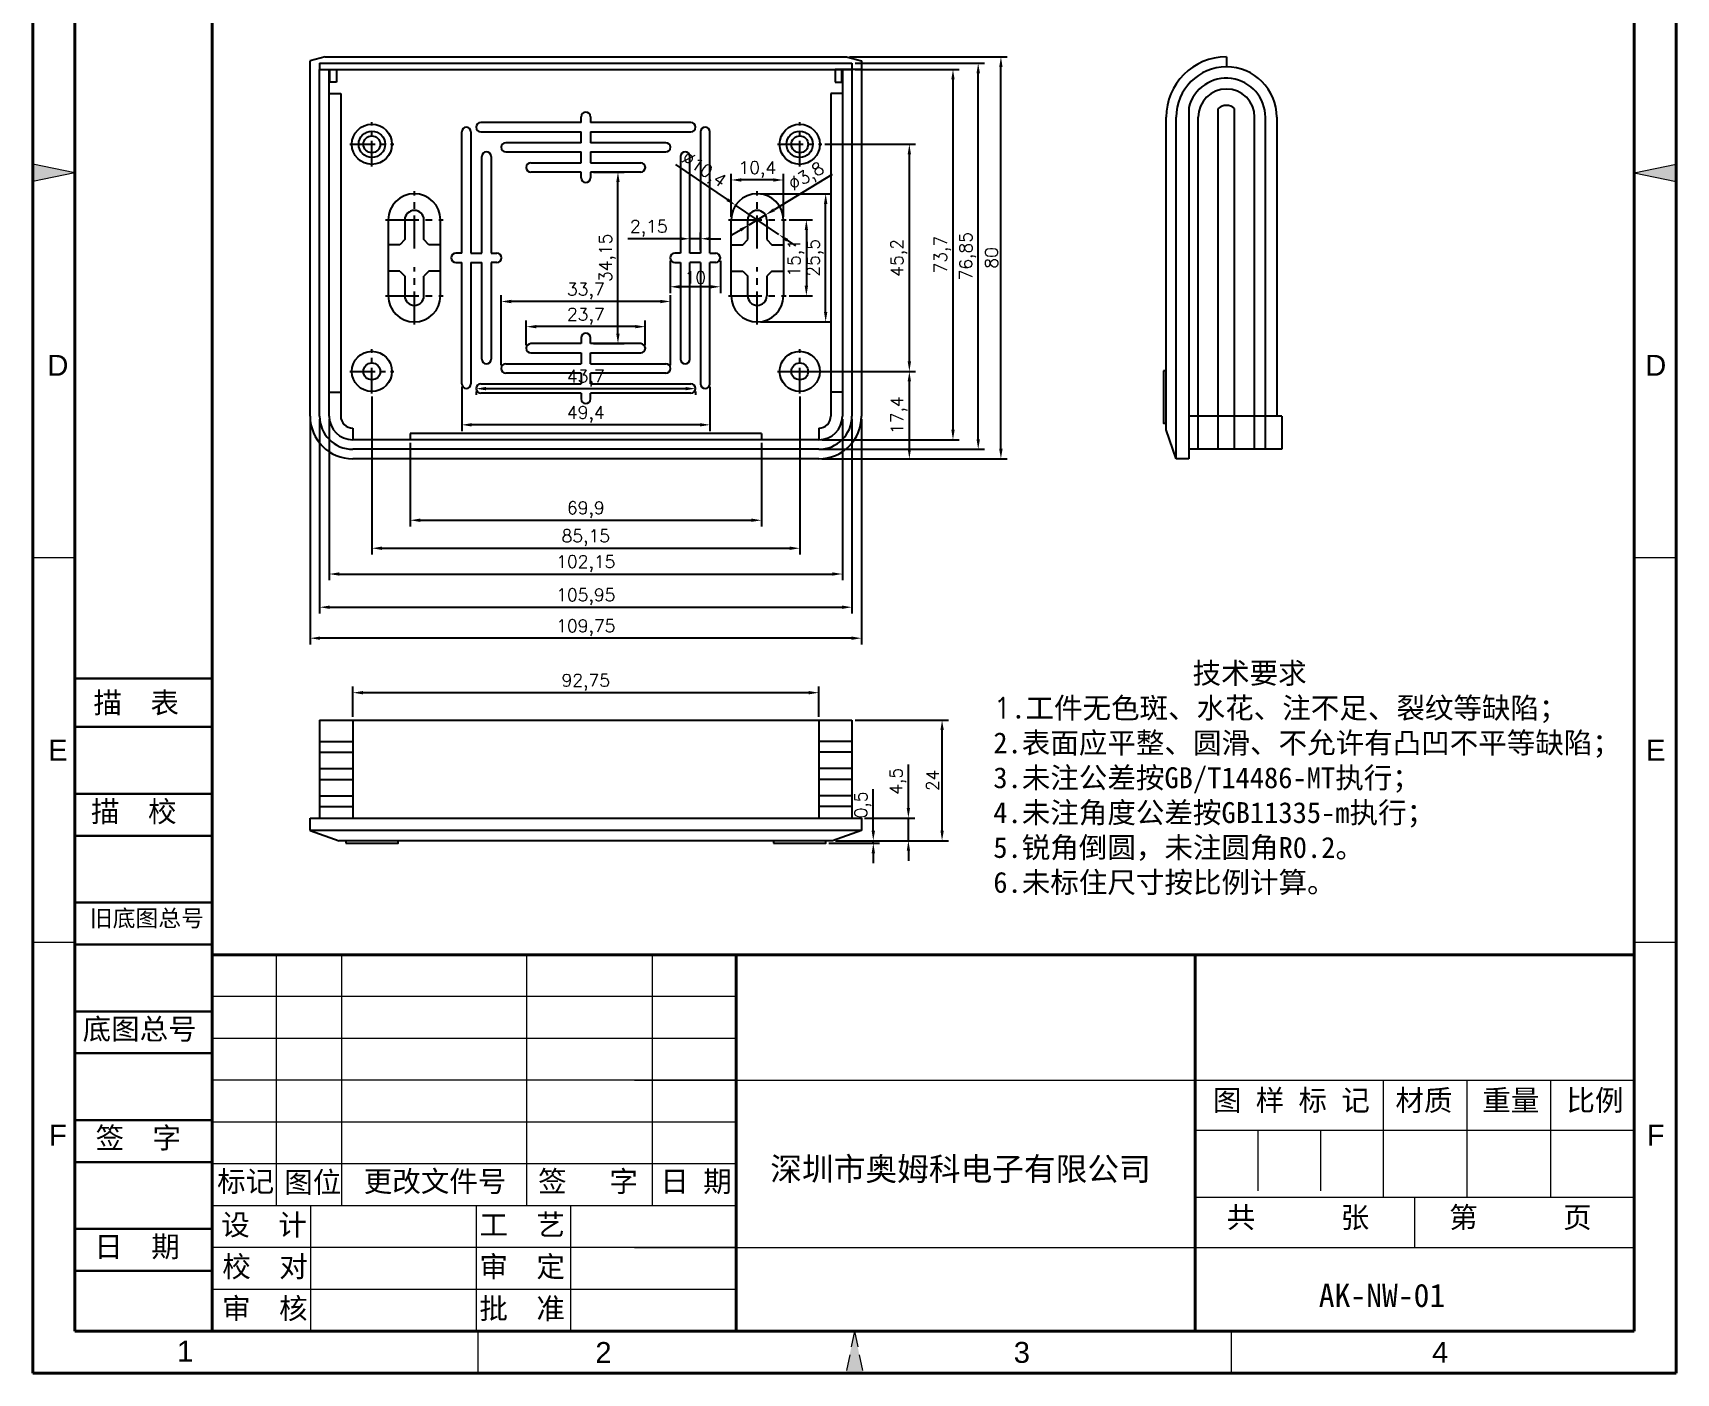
# Model space of a CAD drawing. Header units: millimetres. Extents: x 1936 to 2263, y 580 to 1058.
# Drawn here: x 1936.1 to 2263.2, y 580 to 846.7 of the extents above; entities that cross this region are included whole.
import ezdxf
from ezdxf.enums import TextEntityAlignment as Align

# ---------------------------------------------------------------- set-up
doc = ezdxf.new("R2010")
doc.units = ezdxf.units.MM
for name, pattern in [('ACAD_ISO10W100', [18, 12, -3, 0, -3]), ('CENTER', [50.8, 31.75, -6.35, 6.35, -6.35]), ('HIDDEN2', [4.7625, 3.175, -1.5875])]:
    doc.linetypes.add(name, pattern=pattern)
for name, color, linetype, lineweight in [('dim', 82, 'Continuous', 9), ('图层1', 7, 'ACAD_ISO10W100', 15), ('图层2', 7, 'Continuous', 30), ('图层3', 7, 'Continuous', 15), ('图层4', 7, 'Continuous', 40), ('图层5', 7, 'HIDDEN2', 15)]:
    doc.layers.add(name, color=color, linetype=linetype, lineweight=lineweight)
doc.layers.add('尺寸线', color=7, linetype='Continuous')
doc.styles.get("Standard").update_dxf_attribs({"font": 'txt', "bigfont": 'gbcbig.shx'})
doc.styles.add('样式 3', font='arial.ttf', dxfattribs={"height": 3.8})
doc.dimstyles.new('ISO-25', dxfattribs={"dimtxt": 2.5, "dimasz": 2.5, "dimexe": 1.25, "dimexo": 0.625, "dimtad": 1, "dimtxsty": 'Standard', "dimcen": 2.5, "dimadec": 0, "dimazin": 0, "dimtfac": 1, "dimtmove": 0, "dimatfit": 3, "dimfxl": 0, "dimarcsym": 0})

# ---------------------------------------------------------------- blocks, each defined once
blk = doc.blocks.new('*D57')
at = {"layer": 'Defpoints', "color": 0}
for p in [(2098.06, 841.94), (2128.8, 841.94), (2092.56, 761.94)]:
    blk.add_point(p, dxfattribs=at)
at = {"layer": 'dim', "color": 0, "lineweight": -2}
for p, q in [((2098.68, 841.94), (2130.05, 841.94)), ((2128.8, 763.94), (2128.8, 839.94)), ((2093.18, 761.94), (2130.05, 761.94))]:
    blk.add_line(p, q, dxfattribs=at)
at = {"layer": 'dim', "color": 0}
for points in [[(2128.46, 839.94), (2129.13, 839.94), (2128.8, 841.94)], [(2128.46, 763.94), (2129.13, 763.94), (2128.8, 761.94)]]:
    blk.add_solid(points, dxfattribs=at)
at = {"layer": 'dim', "color": 0, "insert": (2126.92, 801.94), "char_height": 2.5, "attachment_point": 5, "rotation": 90}
blk.add_mtext('80', dxfattribs=at)
blk = doc.blocks.new('*D58')
at = {"layer": 'Defpoints', "color": 0}
for p in [(2099.16, 840.69), (2124.28, 840.69), (2092.56, 763.84)]:
    blk.add_point(p, dxfattribs=at)
at = {"layer": 'dim', "color": 0, "lineweight": -2}
for p, q in [((2099.78, 840.69), (2125.53, 840.69)), ((2124.28, 765.84), (2124.28, 838.69)), ((2093.18, 763.84), (2125.53, 763.84))]:
    blk.add_line(p, q, dxfattribs=at)
at = {"layer": 'dim', "color": 0}
for points in [[(2123.95, 838.69), (2124.62, 838.69), (2124.28, 840.69)], [(2123.95, 765.84), (2124.62, 765.84), (2124.28, 763.84)]]:
    blk.add_solid(points, dxfattribs=at)
at = {"layer": 'dim', "color": 0, "insert": (2122.2, 802.27), "char_height": 2.5, "attachment_point": 5, "rotation": 90}
blk.add_mtext('76,85', dxfattribs=at)
blk = doc.blocks.new('*D59')
at = {"layer": 'Defpoints', "color": 0}
for p in [(2099.16, 839.44), (2092.56, 765.74), (2119.26, 765.74)]:
    blk.add_point(p, dxfattribs=at)
at = {"layer": 'dim', "color": 0, "lineweight": -2}
for p, q in [((2099.78, 839.44), (2120.51, 839.44)), ((2119.26, 837.44), (2119.26, 767.74)), ((2093.18, 765.74), (2120.51, 765.74))]:
    blk.add_line(p, q, dxfattribs=at)
at = {"layer": 'dim', "color": 0}
for points in [[(2118.93, 837.44), (2119.59, 837.44), (2119.26, 839.44)], [(2118.93, 767.74), (2119.59, 767.74), (2119.26, 765.74)]]:
    blk.add_solid(points, dxfattribs=at)
at = {"layer": 'dim', "color": 0, "insert": (2117.18, 802.59), "char_height": 2.5, "attachment_point": 5, "rotation": 90}
blk.add_mtext('73,7', dxfattribs=at)
blk = doc.blocks.new('*D60')
at = {"layer": 'Defpoints', "color": 0}
for p in [(2088.76, 779.34), (2110.58, 779.34), (2093.18, 761.94)]:
    blk.add_point(p, dxfattribs=at)
at = {"layer": 'dim', "color": 0, "lineweight": -2}
for p, q in [((2089.38, 779.34), (2111.83, 779.34)), ((2110.58, 763.94), (2110.58, 777.34)), ((2093.81, 761.94), (2111.83, 761.94))]:
    blk.add_line(p, q, dxfattribs=at)
at = {"layer": 'dim', "color": 0}
for points in [[(2110.24, 777.34), (2110.91, 777.34), (2110.58, 779.34)], [(2110.24, 763.94), (2110.91, 763.94), (2110.58, 761.94)]]:
    blk.add_solid(points, dxfattribs=at)
at = {"layer": 'dim', "color": 0, "insert": (2108.49, 770.64), "char_height": 2.5, "attachment_point": 5, "rotation": 90}
blk.add_mtext('17,4', dxfattribs=at)
blk = doc.blocks.new('*D61')
at = {"layer": 'Defpoints', "color": 0}
for p in [(2093.16, 824.54), (2110.58, 824.54), (2088.76, 779.34)]:
    blk.add_point(p, dxfattribs=at)
at = {"layer": 'dim', "color": 0, "lineweight": -2}
for p, q in [((2093.78, 824.54), (2111.83, 824.54)), ((2110.58, 781.34), (2110.58, 822.54)), ((2089.38, 779.34), (2111.83, 779.34))]:
    blk.add_line(p, q, dxfattribs=at)
at = {"layer": 'dim', "color": 0}
for points in [[(2110.24, 822.54), (2110.91, 822.54), (2110.58, 824.54)], [(2110.24, 781.34), (2110.91, 781.34), (2110.58, 779.34)]]:
    blk.add_solid(points, dxfattribs=at)
at = {"layer": 'dim', "color": 0, "insert": (2108.49, 801.94), "char_height": 2.5, "attachment_point": 5, "rotation": 90}
blk.add_mtext('45,2', dxfattribs=at)
blk = doc.blocks.new('*D62')
at = {"layer": 'Defpoints', "color": 0}
for p in [(1991.31, 770.44), (2101.06, 770.44), (1991.31, 726.25)]:
    blk.add_point(p, dxfattribs=at)
at = {"layer": 'dim', "color": 0, "lineweight": -2}
for p, q in [((1991.31, 769.82), (1991.31, 725)), ((2101.06, 769.82), (2101.06, 725)), ((2099.06, 726.25), (1993.31, 726.25))]:
    blk.add_line(p, q, dxfattribs=at)
at = {"layer": 'dim', "color": 0}
for points in [[(1993.31, 726.58), (1993.31, 725.92), (1991.31, 726.25)], [(2099.06, 726.58), (2099.06, 725.92), (2101.06, 726.25)]]:
    blk.add_solid(points, dxfattribs=at)
at = {"layer": 'dim', "color": 0, "insert": (2046.18, 728.33), "char_height": 2.5, "attachment_point": 5}
blk.add_mtext('109,75', dxfattribs=at)
blk = doc.blocks.new('*D63')
at = {"layer": 'Defpoints', "color": 0}
for p in [(1993.21, 770.44), (2099.16, 770.44), (2099.16, 732.41)]:
    blk.add_point(p, dxfattribs=at)
at = {"layer": 'dim', "color": 0, "lineweight": -2}
for p, q in [((1993.21, 769.82), (1993.21, 731.16)), ((2099.16, 769.82), (2099.16, 731.16)), ((1995.21, 732.41), (2097.16, 732.41))]:
    blk.add_line(p, q, dxfattribs=at)
at = {"layer": 'dim', "color": 0}
for points in [[(1995.21, 732.75), (1995.21, 732.08), (1993.21, 732.41)], [(2097.16, 732.75), (2097.16, 732.08), (2099.16, 732.41)]]:
    blk.add_solid(points, dxfattribs=at)
at = {"layer": 'dim', "color": 0, "insert": (2046.18, 734.5), "char_height": 2.5, "attachment_point": 5}
blk.add_mtext('105,95', dxfattribs=at)
blk = doc.blocks.new('*D64')
at = {"layer": 'Defpoints', "color": 0}
for p in [(1995.11, 770.44), (2097.26, 770.44), (2097.26, 739.02)]:
    blk.add_point(p, dxfattribs=at)
at = {"layer": 'dim', "color": 0, "lineweight": -2}
for p, q in [((1995.11, 769.82), (1995.11, 737.77)), ((2097.26, 769.82), (2097.26, 737.77)), ((1997.11, 739.02), (2095.26, 739.02))]:
    blk.add_line(p, q, dxfattribs=at)
at = {"layer": 'dim', "color": 0}
for points in [[(1997.11, 739.35), (1997.11, 738.69), (1995.11, 739.02)], [(2095.26, 739.35), (2095.26, 738.69), (2097.26, 739.02)]]:
    blk.add_solid(points, dxfattribs=at)
at = {"layer": 'dim', "color": 0, "insert": (2046.18, 741.1), "char_height": 2.5, "attachment_point": 5}
blk.add_mtext('102,15', dxfattribs=at)
blk = doc.blocks.new('*D65')
at = {"layer": 'Defpoints', "color": 0}
for p in [(2003.61, 774.94), (2088.76, 774.94), (2088.76, 744.15)]:
    blk.add_point(p, dxfattribs=at)
at = {"layer": 'dim', "color": 0, "lineweight": -2}
for p, q in [((2003.61, 774.32), (2003.61, 742.9)), ((2088.76, 774.32), (2088.76, 742.9)), ((2005.61, 744.15), (2086.76, 744.15))]:
    blk.add_line(p, q, dxfattribs=at)
at = {"layer": 'dim', "color": 0}
for points in [[(2005.61, 744.48), (2005.61, 743.81), (2003.61, 744.15)], [(2086.76, 744.48), (2086.76, 743.81), (2088.76, 744.15)]]:
    blk.add_solid(points, dxfattribs=at)
at = {"layer": 'dim', "color": 0, "insert": (2046.18, 746.23), "char_height": 2.5, "attachment_point": 5}
blk.add_mtext('85,15', dxfattribs=at)
blk = doc.blocks.new('*D66')
at = {"layer": 'Defpoints', "color": 0}
for p in [(2011.23, 765.74), (2081.13, 765.74), (2081.13, 749.72)]:
    blk.add_point(p, dxfattribs=at)
at = {"layer": 'dim', "color": 0, "lineweight": -2}
for p, q in [((2011.23, 765.12), (2011.23, 748.47)), ((2081.13, 765.12), (2081.13, 748.47)), ((2013.23, 749.72), (2079.13, 749.72))]:
    blk.add_line(p, q, dxfattribs=at)
at = {"layer": 'dim', "color": 0}
for points in [[(2013.23, 750.06), (2013.23, 749.39), (2011.23, 749.72)], [(2079.13, 750.06), (2079.13, 749.39), (2081.13, 749.72)]]:
    blk.add_solid(points, dxfattribs=at)
at = {"layer": 'dim', "color": 0, "insert": (2046.18, 751.81), "char_height": 2.5, "attachment_point": 5}
blk.add_mtext('69,9', dxfattribs=at)
blk = doc.blocks.new('*D67')
at = {"layer": 'Defpoints', "color": 0}
for p in [(2021.48, 776.87), (2070.88, 776.87), (2021.48, 768.71)]:
    blk.add_point(p, dxfattribs=at)
at = {"layer": 'dim', "color": 0, "lineweight": -2}
for p, q in [((2021.48, 776.24), (2021.48, 767.46)), ((2070.88, 776.24), (2070.88, 767.46)), ((2068.88, 768.71), (2023.48, 768.71))]:
    blk.add_line(p, q, dxfattribs=at)
at = {"layer": 'dim', "color": 0}
for points in [[(2023.48, 769.05), (2023.48, 768.38), (2021.48, 768.71)], [(2068.88, 769.05), (2068.88, 768.38), (2070.88, 768.71)]]:
    blk.add_solid(points, dxfattribs=at)
at = {"layer": 'dim', "color": 0, "insert": (2046.18, 770.8), "char_height": 2.5, "attachment_point": 5}
blk.add_mtext('49,4', dxfattribs=at)
blk = doc.blocks.new('*D68')
at = {"layer": 'Defpoints', "color": 0}
for p in [(2062.96, 801.94), (2072.96, 801.94), (2062.96, 796.19)]:
    blk.add_point(p, dxfattribs=at)
at = {"layer": 'dim', "color": 0, "lineweight": -2}
for p, q in [((2062.96, 801.32), (2062.96, 794.94)), ((2072.96, 801.32), (2072.96, 794.94)), ((2070.96, 796.19), (2064.96, 796.19))]:
    blk.add_line(p, q, dxfattribs=at)
at = {"layer": 'dim', "color": 0}
for points in [[(2064.96, 796.52), (2064.96, 795.85), (2062.96, 796.19)], [(2070.96, 796.52), (2070.96, 795.85), (2072.96, 796.19)]]:
    blk.add_solid(points, dxfattribs=at)
at = {"layer": 'dim', "color": 0, "insert": (2067.96, 798.06), "char_height": 2.5, "attachment_point": 5}
blk.add_mtext('10', dxfattribs=at)
blk = doc.blocks.new('*D69')
at = {"layer": 'Defpoints', "color": 0}
for p in [(2066.88, 805.75), (2066.88, 802.87), (2069.03, 802.87)]:
    blk.add_point(p, dxfattribs=at)
at = {"layer": 'dim', "color": 0, "lineweight": -2}
for p, q in [((2064.88, 805.75), (2054.55, 805.75)), ((2066.88, 803.49), (2066.88, 807)), ((2069.03, 805.75), (2066.88, 805.75)), ((2069.03, 803.49), (2069.03, 807)), ((2071.03, 805.75), (2073.03, 805.75))]:
    blk.add_line(p, q, dxfattribs=at)
at = {"layer": 'dim', "color": 0}
for points in [[(2064.88, 806.08), (2064.88, 805.41), (2066.88, 805.75)], [(2071.03, 806.08), (2071.03, 805.41), (2069.03, 805.75)]]:
    blk.add_solid(points, dxfattribs=at)
at = {"layer": 'dim', "color": 0, "insert": (2058.72, 807.83), "char_height": 2.5, "attachment_point": 5}
blk.add_mtext('2,15', dxfattribs=at)
blk = doc.blocks.new('*D70')
at = {"layer": 'Defpoints', "color": 0}
for p in [(2047.11, 819.02), (2052.58, 819.02), (2047.11, 784.87)]:
    blk.add_point(p, dxfattribs=at)
at = {"layer": 'dim', "color": 0, "lineweight": -2}
for p, q in [((2047.73, 819.02), (2053.83, 819.02)), ((2052.58, 786.87), (2052.58, 817.02)), ((2047.73, 784.87), (2053.83, 784.87))]:
    blk.add_line(p, q, dxfattribs=at)
at = {"layer": 'dim', "color": 0}
for points in [[(2052.24, 817.02), (2052.91, 817.02), (2052.58, 819.02)], [(2052.24, 786.87), (2052.91, 786.87), (2052.58, 784.87)]]:
    blk.add_solid(points, dxfattribs=at)
at = {"layer": 'dim', "color": 0, "insert": (2050.49, 801.94), "char_height": 2.5, "attachment_point": 5, "rotation": 90}
blk.add_mtext('34,15', dxfattribs=at)
blk = doc.blocks.new('*D71')
at = {"layer": 'Defpoints', "color": 0}
for p in [(2024.33, 775.94), (2068.03, 775.94), (2068.03, 775.91)]:
    blk.add_point(p, dxfattribs=at)
at = {"layer": 'dim', "color": 0, "lineweight": -2}
for p, q in [((2024.33, 775.32), (2024.33, 774.66)), ((2026.33, 775.91), (2066.03, 775.91)), ((2068.03, 775.32), (2068.03, 774.66))]:
    blk.add_line(p, q, dxfattribs=at)
at = {"layer": 'dim', "color": 0}
for points in [[(2026.33, 776.25), (2026.33, 775.58), (2024.33, 775.91)], [(2066.03, 776.25), (2066.03, 775.58), (2068.03, 775.91)]]:
    blk.add_solid(points, dxfattribs=at)
at = {"layer": 'dim', "color": 0, "insert": (2046.18, 778), "char_height": 2.5, "attachment_point": 5}
blk.add_mtext('43,7', dxfattribs=at)
blk = doc.blocks.new('*D72')
at = {"layer": 'Defpoints', "color": 0}
for p in [(2034.33, 788.25), (2034.33, 783.94), (2058.03, 783.94)]:
    blk.add_point(p, dxfattribs=at)
at = {"layer": 'dim', "color": 0, "lineweight": -2}
for p, q in [((2034.33, 784.57), (2034.33, 789.5)), ((2056.03, 788.25), (2036.33, 788.25)), ((2058.03, 784.57), (2058.03, 789.5))]:
    blk.add_line(p, q, dxfattribs=at)
at = {"layer": 'dim', "color": 0}
for points in [[(2036.33, 788.58), (2036.33, 787.92), (2034.33, 788.25)], [(2056.03, 788.58), (2056.03, 787.92), (2058.03, 788.25)]]:
    blk.add_solid(points, dxfattribs=at)
at = {"layer": 'dim', "color": 0, "insert": (2046.18, 790.33), "char_height": 2.5, "attachment_point": 5}
blk.add_mtext('23,7', dxfattribs=at)
blk = doc.blocks.new('*D73')
at = {"layer": 'Defpoints', "color": 0}
for p in [(2029.33, 793.26), (2029.33, 779.94), (2063.03, 779.94)]:
    blk.add_point(p, dxfattribs=at)
at = {"layer": 'dim', "color": 0, "lineweight": -2}
for p, q in [((2029.33, 780.57), (2029.33, 794.51)), ((2061.03, 793.26), (2031.33, 793.26)), ((2063.03, 780.57), (2063.03, 794.51))]:
    blk.add_line(p, q, dxfattribs=at)
at = {"layer": 'dim', "color": 0}
for points in [[(2031.33, 793.59), (2031.33, 792.92), (2029.33, 793.26)], [(2061.03, 793.59), (2061.03, 792.92), (2063.03, 793.26)]]:
    blk.add_solid(points, dxfattribs=at)
at = {"layer": 'dim', "color": 0, "insert": (2046.18, 795.34), "char_height": 2.5, "attachment_point": 5}
blk.add_mtext('33,7', dxfattribs=at)
blk = doc.blocks.new('*D74')
at = {"layer": 'Defpoints', "color": 0}
for p in [(2080.31, 814.69), (2093.92, 814.69), (2080.31, 789.19)]:
    blk.add_point(p, dxfattribs=at)
at = {"layer": 'dim', "color": 0, "lineweight": -2}
for p, q in [((2080.93, 814.69), (2095.17, 814.69)), ((2093.92, 791.19), (2093.92, 812.69)), ((2080.93, 789.19), (2095.17, 789.19))]:
    blk.add_line(p, q, dxfattribs=at)
at = {"layer": 'dim', "color": 0}
for points in [[(2093.59, 812.69), (2094.26, 812.69), (2093.92, 814.69)], [(2093.59, 791.19), (2094.26, 791.19), (2093.92, 789.19)]]:
    blk.add_solid(points, dxfattribs=at)
at = {"layer": 'dim', "color": 0, "insert": (2091.84, 801.94), "char_height": 2.5, "attachment_point": 5, "rotation": 90}
blk.add_mtext('25,5', dxfattribs=at)
blk = doc.blocks.new('*D75')
at = {"layer": 'Defpoints', "color": 0}
for p in [(2075.11, 817.44), (2075.11, 809.49), (2085.51, 809.49)]:
    blk.add_point(p, dxfattribs=at)
at = {"layer": 'dim', "color": 0, "lineweight": -2}
for p, q in [((2075.11, 810.12), (2075.11, 818.69)), ((2085.51, 810.12), (2085.51, 818.69)), ((2083.51, 817.44), (2077.11, 817.44))]:
    blk.add_line(p, q, dxfattribs=at)
at = {"layer": 'dim', "color": 0}
for points in [[(2077.11, 817.77), (2077.11, 817.11), (2075.11, 817.44)], [(2083.51, 817.77), (2083.51, 817.11), (2085.51, 817.44)]]:
    blk.add_solid(points, dxfattribs=at)
at = {"layer": 'dim', "color": 0, "insert": (2080.31, 819.52), "char_height": 2.5, "attachment_point": 5}
blk.add_mtext('10,4', dxfattribs=at)
blk = doc.blocks.new('*D76')
at = {"layer": 'Defpoints', "color": 0}
for p in [(2086.03, 809.49), (2086.03, 794.39), (2090.08, 794.39)]:
    blk.add_point(p, dxfattribs=at)
at = {"layer": 'dim', "color": 0, "lineweight": -2}
for p, q in [((2086.65, 809.49), (2091.33, 809.49)), ((2090.08, 807.49), (2090.08, 796.39)), ((2086.65, 794.39), (2091.33, 794.39))]:
    blk.add_line(p, q, dxfattribs=at)
at = {"layer": 'dim', "color": 0}
for points in [[(2089.75, 807.49), (2090.41, 807.49), (2090.08, 809.49)], [(2089.75, 796.39), (2090.41, 796.39), (2090.08, 794.39)]]:
    blk.add_solid(points, dxfattribs=at)
at = {"layer": 'dim', "color": 0, "insert": (2088, 801.94), "char_height": 2.5, "attachment_point": 5, "rotation": 90}
blk.add_mtext('15,1', dxfattribs=at)
blk = doc.blocks.new('*D77')
at = {"layer": 'Defpoints', "color": 0}
for p in [(2076, 812.41), (2084.62, 806.58)]:
    blk.add_point(p, dxfattribs=at)
at = {"layer": 'dim', "color": 0, "lineweight": -2}
for p, q in [((2064.06, 820.49), (2074.35, 813.53)), ((2084.62, 806.58), (2076, 812.41)), ((2086.27, 805.46), (2087.93, 804.34))]:
    blk.add_line(p, q, dxfattribs=at)
at = {"layer": 'dim', "color": 0}
for points in [[(2074.53, 813.8), (2074.16, 813.25), (2076, 812.41)], [(2086.46, 805.73), (2086.08, 805.18), (2084.62, 806.58)]]:
    blk.add_solid(points, dxfattribs=at)
at = {"layer": 'dim', "color": 0, "insert": (2069.54, 819.29), "char_height": 2.5, "attachment_point": 5, "rotation": 325.9147}
blk.add_mtext('∅10,4', dxfattribs=at)
blk = doc.blocks.new('*D78')
at = {"layer": 'Defpoints', "color": 0}
for p in [(2078.68, 808.51), (2081.93, 810.48)]:
    blk.add_point(p, dxfattribs=at)
at = {"layer": 'dim', "color": 0, "lineweight": -2}
for p, q in [((2095.22, 818.51), (2083.65, 811.51)), ((2078.68, 808.51), (2081.93, 810.48)), ((2076.97, 807.47), (2075.26, 806.44))]:
    blk.add_line(p, q, dxfattribs=at)
at = {"layer": 'dim', "color": 0}
for points in [[(2083.47, 811.8), (2083.82, 811.22), (2081.93, 810.48)], [(2076.8, 807.76), (2077.14, 807.19), (2078.68, 808.51)]]:
    blk.add_solid(points, dxfattribs=at)
at = {"layer": 'dim', "color": 0, "insert": (2090.22, 817.92), "char_height": 2.5, "attachment_point": 5, "rotation": 31.1558}
blk.add_mtext('∅3,8', dxfattribs=at)
blk = doc.blocks.new('*D79')
at = {"layer": 'Defpoints', "color": 0}
for p in [(2099.16, 709.95), (2117.09, 709.95), (2095.26, 685.95)]:
    blk.add_point(p, dxfattribs=at)
at = {"layer": 'dim', "color": 0, "lineweight": -2}
for p, q in [((2099.78, 709.95), (2118.34, 709.95)), ((2117.09, 687.95), (2117.09, 707.95)), ((2095.89, 685.95), (2118.34, 685.95))]:
    blk.add_line(p, q, dxfattribs=at)
at = {"layer": 'dim', "color": 0}
for points in [[(2116.76, 707.95), (2117.43, 707.95), (2117.09, 709.95)], [(2116.76, 687.95), (2117.43, 687.95), (2117.09, 685.95)]]:
    blk.add_solid(points, dxfattribs=at)
at = {"layer": 'dim', "color": 0, "insert": (2115.22, 697.95), "char_height": 2.5, "attachment_point": 5, "rotation": 90}
blk.add_mtext('24', dxfattribs=at)
blk = doc.blocks.new('*D80')
at = {"layer": 'Defpoints', "color": 0}
for p in [(2101.06, 690.45), (2110.39, 690.45), (2095.26, 685.95)]:
    blk.add_point(p, dxfattribs=at)
at = {"layer": 'dim', "color": 0, "lineweight": -2}
for p, q in [((2110.39, 692.45), (2110.39, 701.11)), ((2101.68, 690.45), (2111.64, 690.45)), ((2110.39, 685.95), (2110.39, 690.45)), ((2095.89, 685.95), (2111.64, 685.95)), ((2110.39, 683.95), (2110.39, 681.95))]:
    blk.add_line(p, q, dxfattribs=at)
at = {"layer": 'dim', "color": 0}
for points in [[(2110.06, 692.45), (2110.72, 692.45), (2110.39, 690.45)], [(2110.06, 683.95), (2110.72, 683.95), (2110.39, 685.95)]]:
    blk.add_solid(points, dxfattribs=at)
at = {"layer": 'dim', "color": 0, "insert": (2108.31, 697.78), "char_height": 2.5, "attachment_point": 5, "rotation": 90}
blk.add_mtext('4,5', dxfattribs=at)
blk = doc.blocks.new('*D81')
at = {"layer": 'Defpoints', "color": 0}
for p in [(2093.96, 685.45), (2095.26, 685.95), (2103.4, 685.95)]:
    blk.add_point(p, dxfattribs=at)
at = {"layer": 'dim', "color": 0, "lineweight": -2}
for p, q in [((2103.4, 687.95), (2103.4, 696.2)), ((2094.58, 685.45), (2104.65, 685.45)), ((2095.89, 685.95), (2104.65, 685.95)), ((2103.4, 685.45), (2103.4, 685.95)), ((2103.4, 683.45), (2103.4, 681.45))]:
    blk.add_line(p, q, dxfattribs=at)
at = {"layer": 'dim', "color": 0}
for points in [[(2103.07, 687.95), (2103.74, 687.95), (2103.4, 685.95)], [(2103.07, 683.45), (2103.74, 683.45), (2103.4, 685.45)]]:
    blk.add_solid(points, dxfattribs=at)
at = {"layer": 'dim', "color": 0, "insert": (2101.32, 693.07), "char_height": 2.5, "attachment_point": 5, "rotation": 90}
blk.add_mtext('0,5', dxfattribs=at)
blk = doc.blocks.new('*D82')
at = {"layer": 'Defpoints', "color": 0}
for p in [(1999.81, 715.4), (1999.81, 709.95), (2092.56, 709.95)]:
    blk.add_point(p, dxfattribs=at)
at = {"layer": 'dim', "color": 0, "lineweight": -2}
for p, q in [((1999.81, 710.57), (1999.81, 716.65)), ((2092.56, 710.57), (2092.56, 716.65)), ((2090.56, 715.4), (2001.81, 715.4))]:
    blk.add_line(p, q, dxfattribs=at)
at = {"layer": 'dim', "color": 0}
for points in [[(2001.81, 715.73), (2001.81, 715.07), (1999.81, 715.4)], [(2090.56, 715.73), (2090.56, 715.07), (2092.56, 715.4)]]:
    blk.add_solid(points, dxfattribs=at)
at = {"layer": 'dim', "color": 0, "insert": (2046.18, 717.48), "char_height": 2.5, "attachment_point": 5}
blk.add_mtext('92,75', dxfattribs=at)

msp = doc.modelspace()

# ---------------------------------------------------------------- hatches: boundary and pattern name
at = {"layer": '图层1'}
for points in [[(1944.461, 818.857), (1936.134, 820.57), (1936.134, 817.143)], [(2254.861, 818.857), (2263.187, 820.57), (2263.187, 817.143)]]:
    msp.add_hatch(color=0, dxfattribs=at).paths.add_polyline_path(points)
at = {"layer": '图层5'}
msp.add_hatch(color=0, dxfattribs=at).paths.add_polyline_path([(2099.661, 588.304), (2097.947, 579.978), (2101.374, 579.978)])

# ---------------------------------------------------------------- linework, layer by layer
for p, q in [((1994.309, 841.942), (1991.309, 841.128)), ((1991.309, 770.442), (1991.309, 841.128)), ((1993.209, 840.692), (2099.159, 840.692)), ((1993.209, 840.692), (1993.209, 839.442)), ((1994.309, 841.942), (2098.059, 841.942)), ((2098.059, 841.942), (2101.059, 841.128)), ((2099.159, 840.692), (2099.159, 839.442)), ((2101.059, 841.128), (2101.059, 770.442)), ((2173.687, 841.942), (2173.687, 839.942)), ((1993.209, 839.442), (2099.159, 839.442)), ((1993.209, 770.442), (1993.209, 839.442)), ((1995.109, 770.442), (1995.109, 839.442)), ((1995.259, 836.892), (1995.259, 839.442)), ((1996.559, 839.442), (1996.559, 836.892)), ((2101.059, 839.442), (2095.809, 839.442)), ((2095.809, 839.442), (2095.809, 836.892)), ((2097.109, 836.892), (2097.109, 839.442)), ((2097.259, 839.442), (2097.259, 770.442)), ((2099.159, 839.442), (2099.159, 770.442)), ((1995.109, 834.642), (1997.409, 834.642)), ((1996.559, 836.892), (1995.259, 836.892)), ((1997.409, 834.642), (1997.409, 770.442)), ((2097.259, 834.642), (2094.959, 834.642)), ((2094.959, 834.642), (2094.959, 770.442)), ((2095.809, 836.892), (2097.109, 836.892)), ((2166.187, 831.895), (2166.187, 761.942)), ((2172.062, 763.842), (2172.062, 831.64)), ((2175.312, 763.842), (2175.312, 831.64)), ((2045.259, 828.867), (2025.259, 828.867)), ((2045.259, 828.867), (2045.259, 830.017)), ((2047.109, 830.017), (2047.109, 828.867)), ((2067.109, 828.867), (2047.109, 828.867)), ((2161.687, 767.738), (2161.687, 829.942)), ((2163.687, 761.942), (2163.687, 829.942)), ((2168.087, 763.842), (2168.087, 829.942)), ((2179.287, 763.842), (2179.287, 829.942)), ((2181.437, 763.842), (2181.437, 829.974)), ((2183.687, 829.942), (2183.687, 770.442)), ((2021.484, 802.867), (2021.484, 827.017)), ((2023.334, 827.017), (2023.334, 802.867)), ((2025.259, 827.017), (2045.259, 827.017)), ((2045.259, 824.867), (2030.259, 824.867)), ((2045.259, 824.867), (2045.259, 827.017)), ((2047.109, 827.017), (2067.109, 827.017)), ((2047.109, 827.017), (2047.109, 824.867)), ((2062.109, 824.867), (2047.109, 824.867)), ((2069.034, 827.017), (2069.034, 802.867)), ((2070.884, 802.867), (2070.884, 827.017)), ((2025.484, 802.867), (2025.484, 822.092)), ((2027.334, 822.092), (2027.334, 802.867)), ((2030.259, 823.017), (2045.259, 823.017)), ((2045.259, 820.867), (2045.259, 823.017)), ((2047.109, 823.017), (2062.109, 823.017)), ((2047.109, 823.017), (2047.109, 820.867)), ((2065.034, 822.092), (2065.034, 802.867)), ((2066.884, 802.867), (2066.884, 822.092)), ((2045.259, 817.867), (2045.259, 819.017)), ((2047.109, 819.017), (2047.109, 817.867)), ((2010.159, 809.492), (2010.159, 805.567)), ((2013.959, 805.567), (2013.959, 809.492)), ((2078.409, 805.567), (2078.409, 809.492)), ((2082.209, 809.492), (2082.209, 805.567)), ((2009.159, 804.567), (2006.859, 804.567)), ((2010.159, 805.567), (2009.159, 804.567)), ((2014.959, 804.567), (2013.959, 805.567)), ((2017.259, 804.567), (2014.959, 804.567)), ((2075.109, 804.567), (2077.409, 804.567)), ((2077.409, 804.567), (2078.409, 805.567)), ((2082.209, 805.567), (2083.209, 804.567)), ((2083.209, 804.567), (2085.509, 804.567)), ((2021.484, 802.867), (2020.334, 802.867)), ((2023.334, 802.867), (2025.484, 802.867)), ((2027.334, 802.867), (2028.484, 802.867)), ((2065.034, 802.867), (2063.884, 802.867)), ((2069.034, 802.867), (2066.884, 802.867)), ((2070.884, 802.867), (2072.034, 802.867)), ((2009.159, 799.317), (2006.859, 799.317)), ((2009.159, 799.317), (2010.159, 798.317)), ((2010.159, 798.317), (2010.159, 794.392)), ((2014.959, 799.317), (2013.959, 798.317)), ((2013.959, 794.392), (2013.959, 798.317)), ((2017.259, 799.317), (2014.959, 799.317)), ((2020.334, 801.017), (2021.484, 801.017)), ((2021.484, 776.867), (2021.484, 801.017)), ((2023.334, 801.017), (2023.334, 776.867)), ((2023.334, 801.017), (2025.484, 801.017)), ((2025.484, 781.792), (2025.484, 801.017)), ((2027.334, 801.017), (2027.334, 781.792)), ((2028.484, 801.017), (2027.334, 801.017)), ((2063.884, 801.017), (2065.034, 801.017)), ((2065.034, 801.017), (2065.034, 781.792)), ((2066.884, 781.792), (2066.884, 801.017)), ((2069.034, 801.017), (2066.884, 801.017)), ((2069.034, 801.017), (2069.034, 776.867)), ((2070.884, 776.867), (2070.884, 801.017)), ((2072.034, 801.017), (2070.884, 801.017)), ((2075.109, 799.317), (2077.409, 799.317)), ((2077.409, 799.317), (2078.409, 798.317)), ((2078.409, 794.392), (2078.409, 798.317)), ((2083.209, 799.317), (2082.209, 798.317)), ((2082.209, 798.317), (2082.209, 794.392)), ((2083.209, 799.317), (2085.509, 799.317)), ((2045.259, 786.017), (2045.259, 784.867)), ((2047.109, 784.867), (2047.109, 786.017)), ((2045.259, 783.017), (2045.259, 780.867)), ((2047.109, 780.867), (2047.109, 783.017)), ((2030.259, 780.867), (2045.259, 780.867)), ((2045.259, 779.017), (2030.259, 779.017)), ((2045.259, 779.017), (2045.259, 776.867)), ((2047.109, 780.867), (2062.109, 780.867)), ((2062.109, 779.017), (2047.109, 779.017)), ((2047.109, 776.867), (2047.109, 779.017)), ((1995.109, 775.242), (1997.409, 775.242)), ((2025.259, 776.867), (2045.259, 776.867)), ((2047.109, 776.867), (2067.109, 776.867)), ((2097.259, 775.242), (2094.959, 775.242)), ((2045.259, 775.017), (2025.259, 775.017)), ((2045.259, 775.017), (2045.259, 773.867)), ((2067.109, 775.017), (2047.109, 775.017)), ((2047.109, 773.867), (2047.109, 775.017)), ((2184.687, 770.442), (2166.187, 770.442)), ((2184.687, 770.442), (2184.687, 763.842)), ((1999.809, 768.042), (1999.809, 765.742)), ((2092.559, 765.742), (1999.809, 765.742)), ((2081.134, 766.992), (2011.234, 766.992)), ((2011.234, 766.992), (2011.234, 765.742)), ((2081.134, 766.992), (2081.134, 765.742)), ((2092.559, 768.042), (2092.559, 765.742)), ((2163.687, 761.942), (2161.687, 767.738)), ((2092.559, 763.842), (1999.809, 763.842)), ((2184.687, 763.842), (2166.187, 763.842)), ((2092.559, 761.942), (1999.809, 761.942)), ((2166.187, 761.942), (2163.687, 761.942)), ((1993.209, 709.946), (2099.159, 709.946)), ((1993.209, 709.946), (1993.209, 690.446)), ((1999.809, 709.946), (1999.809, 690.446)), ((2092.559, 709.946), (2092.559, 690.446)), ((2099.159, 709.946), (2099.159, 690.446)), ((1993.209, 705.696), (1999.809, 705.696)), ((1993.209, 703.546), (1999.809, 703.546)), ((2099.159, 705.696), (2092.559, 705.696)), ((2099.159, 703.546), (2092.559, 703.546)), ((1993.209, 700.296), (1999.809, 700.296)), ((2099.159, 700.296), (2092.559, 700.296)), ((1993.209, 698.146), (1999.809, 698.146)), ((2099.159, 698.146), (2092.559, 698.146)), ((1993.209, 694.896), (1999.809, 694.896)), ((2099.159, 694.896), (2092.559, 694.896)), ((1991.309, 687.946), (1991.309, 690.446)), ((1991.309, 690.446), (2101.059, 690.446)), ((1993.209, 692.746), (1999.809, 692.746)), ((2099.159, 692.746), (2092.559, 692.746)), ((2101.059, 690.446), (2101.059, 687.946)), ((2101.059, 687.946), (1991.309, 687.946)), ((1991.309, 687.946), (1997.104, 685.946)), ((2101.059, 687.946), (2095.263, 685.946)), ((2095.263, 685.946), (1997.104, 685.946))]:
    msp.add_line(p, q)
at = {"color": 1, "linetype": 'CENTER', "ltscale": 0.16}
for p, q in [((2003.609, 820.142), (2003.609, 828.942)), ((2088.759, 820.142), (2088.759, 828.942)), ((1999.209, 824.542), (2008.009, 824.542)), ((2084.359, 824.542), (2093.159, 824.542)), ((2003.609, 774.942), (2003.609, 783.742)), ((2088.759, 774.942), (2088.759, 783.742)), ((1999.209, 779.342), (2008.009, 779.342)), ((2084.359, 779.342), (2093.159, 779.342))]:
    msp.add_line(p, q, dxfattribs=at)
at = {"color": 1, "linetype": 'CENTER', "ltscale": 0.208}
for p, q in [((2012.059, 803.772), (2012.059, 815.212)), ((2080.309, 803.772), (2080.309, 815.212)), ((2006.339, 809.492), (2017.779, 809.492)), ((2074.589, 809.492), (2086.029, 809.492)), ((2012.059, 788.672), (2012.059, 800.112)), ((2080.309, 788.672), (2080.309, 800.112)), ((2006.339, 794.392), (2017.779, 794.392)), ((2074.589, 794.392), (2086.029, 794.392))]:
    msp.add_line(p, q, dxfattribs=at)
for points in [[(2035.259, 820.867), (2045.259, 820.867)], [(2045.259, 819.017), (2035.259, 819.017)], [(2047.109, 820.867), (2057.109, 820.867)], [(2057.109, 819.017), (2047.109, 819.017)], [(2006.859, 809.492), (2006.859, 794.392)], [(2017.259, 794.392), (2017.259, 809.492)], [(2075.109, 794.392), (2075.109, 809.492)], [(2085.509, 809.492), (2085.509, 794.392)], [(2045.259, 784.867), (2035.259, 784.867)], [(2035.259, 783.017), (2045.259, 783.017)], [(2057.109, 784.867), (2047.109, 784.867)], [(2047.109, 783.017), (2057.109, 783.017)]]:
    msp.add_lwpolyline(points)
for points in [[(2161.187, 779.442), (2161.187, 769.042), (2161.687, 769.042), (2161.687, 779.442)], [(1998.409, 685.446), (2008.809, 685.446), (2008.809, 685.946), (1998.409, 685.946)], [(2083.559, 685.446), (2093.959, 685.446), (2093.959, 685.946), (2083.559, 685.946)]]:
    msp.add_lwpolyline(points, close=True)
for centre, radius in [((2003.609, 824.542), 4), ((2088.759, 824.542), 4), ((2003.609, 824.542), 2.625), ((2003.609, 824.542), 1.675), ((2088.759, 824.542), 2.625), ((2088.759, 824.542), 1.675), ((2003.609, 779.342), 4), ((2088.759, 779.342), 4), ((2003.609, 779.342), 1.675), ((2088.759, 779.342), 1.675)]:
    msp.add_circle(centre, radius)
for centre, radius, start, end in [((2173.687, 829.942), 12, 90, 180), ((2173.687, 829.942), 10, 90, 180), ((2173.687, 829.942), 10, 0, 180), ((2173.687, 829.942), 7.75, 359.76709, 165.40563), ((2173.687, 829.942), 5.6, 0, 180), ((2046.184, 830.017), 0.925, 0, 180), ((2173.687, 829.942), 2.35, 46.25188, 133.74812), ((2022.409, 827.017), 0.925, 0, 180), ((2025.259, 827.942), 0.925, 90, 270), ((2067.109, 827.942), 0.925, 270, 90), ((2069.959, 827.017), 0.925, 0, 180), ((2030.259, 823.942), 0.925, 90, 270), ((2062.109, 823.942), 0.925, 270, 90), ((2026.409, 822.092), 0.925, 0, 180), ((2065.959, 822.092), 0.925, 0, 180), ((2035.259, 819.942), 0.925, 90, 270), ((2046.184, 817.867), 0.925, 180, 0), ((2057.109, 819.942), 0.925, 270, 90), ((2012.059, 809.492), 5.2, 0, 180), ((2080.309, 809.492), 5.2, 0, 180), ((2012.059, 809.492), 1.9, 0, 180), ((2080.309, 809.492), 1.9, 0, 180), ((2020.334, 801.942), 0.925, 90, 270), ((2028.484, 801.942), 0.925, 270, 90), ((2063.884, 801.942), 0.925, 90, 270), ((2072.034, 801.942), 0.925, 270, 90), ((2012.059, 794.392), 5.2, 180, 0), ((2012.059, 794.392), 1.9, 180, 360), ((2080.309, 794.392), 5.2, 180, 0), ((2080.309, 794.392), 1.9, 180, 360), ((2046.184, 786.017), 0.925, 0, 180), ((2026.409, 781.792), 0.925, 180, 0), ((2035.259, 783.942), 0.925, 90, 270), ((2057.109, 783.942), 0.925, 270, 90), ((2065.959, 781.792), 0.925, 180, 0), ((2030.259, 779.942), 0.925, 90, 270), ((2062.109, 779.942), 0.925, 270, 90), ((2022.409, 776.867), 0.925, 180, 0), ((2025.259, 775.942), 0.925, 90, 270), ((2067.109, 775.942), 0.925, 270, 90), ((2069.959, 776.867), 0.925, 180, 0), ((2046.184, 773.867), 0.925, 180, 0), ((1999.809, 770.442), 8.5, 180, 270), ((1999.809, 770.442), 6.6, 180, 270), ((1999.809, 770.442), 4.7, 180, 270), ((1999.809, 770.442), 2.4, 180, 270), ((2092.559, 770.442), 8.5, 270, 0), ((2092.559, 770.442), 6.6, 270, 0), ((2092.559, 770.442), 4.7, 270, 0), ((2092.559, 770.442), 2.4, 270, 0)]:
    msp.add_arc(centre, radius, start, end)
at = {"layer": '图层1', "color": 0}
for p, q in [((1944.461, 818.857), (1936.134, 820.57)), ((1944.461, 818.857), (1936.134, 817.143)), ((2254.861, 818.857), (2263.187, 820.57)), ((2254.861, 818.857), (2263.187, 817.143)), ((1944.461, 742.256), (1936.134, 742.256)), ((2263.187, 742.256), (2254.861, 742.256)), ((1944.461, 665.655), (1936.134, 665.655)), ((2263.187, 665.655), (2254.861, 665.655)), ((2179.925, 628.27), (2179.925, 614.948)), ((2192.415, 628.27), (2192.415, 614.948)), ((1997.657, 613.283), (1997.657, 621.609)), ((1997.657, 613.283), (1997.657, 621.609))]:
    msp.add_line(p, q, dxfattribs=at)
at = {"layer": '图层2', "color": 0}
for p, q in [((1971.789, 718.193), (1944.461, 718.193)), ((1971.789, 708.583), (1944.461, 708.583)), ((1971.789, 708.583), (1957.272, 708.583)), ((1971.789, 695.262), (1944.461, 695.262)), ((1971.789, 686.935), (1944.461, 686.935)), ((1971.789, 686.935), (1957.272, 686.935)), ((1971.789, 686.935), (1957.272, 686.935)), ((1971.789, 673.613), (1944.461, 673.613)), ((1971.789, 665.287), (1944.461, 665.287)), ((1971.789, 665.287), (1957.272, 665.287)), ((1971.789, 651.965), (1944.461, 651.965)), ((1971.789, 643.639), (1944.461, 643.639)), ((1971.789, 643.639), (1957.272, 643.639)), ((1971.789, 630.317), (1944.461, 630.317)), ((1971.789, 621.991), (1944.461, 621.991)), ((1971.789, 621.991), (1957.272, 621.991)), ((1971.789, 608.669), (1944.461, 608.669)), ((1971.789, 600.343), (1944.461, 600.343))]:
    msp.add_line(p, q, dxfattribs=at)
at = {"layer": '图层3', "color": 0}
for p, q in [((1984.596, 613.283), (1984.596, 663.24)), ((1997.657, 621.609), (1997.657, 663.24)), ((2034.479, 613.382), (2034.479, 663.24)), ((2059.458, 613.405), (2059.458, 663.24)), ((2076.11, 654.914), (1971.789, 654.914)), ((2076.11, 646.588), (1971.789, 646.588)), ((2076.11, 646.588), (1971.789, 646.588)), ((2076.11, 638.262), (1971.789, 638.262)), ((2055.888, 638.262), (2254.861, 638.262)), ((2204.904, 638.262), (2204.904, 614.948)), ((2221.556, 638.262), (2221.556, 614.948)), ((2238.209, 638.262), (2238.209, 614.948)), ((2076.11, 629.935), (1971.789, 629.935)), ((2254.861, 628.27), (2167.436, 628.27)), ((2204.904, 628.27), (2204.904, 614.948)), ((2076.11, 621.609), (1971.789, 621.609)), ((2254.861, 614.948), (2167.436, 614.948)), ((2211.148, 614.948), (2211.148, 604.957)), ((2076.11, 613.283), (1971.789, 613.283)), ((1991.457, 588.304), (1991.457, 613.283)), ((2024.45, 588.304), (2024.45, 613.382)), ((2043.229, 588.403), (2043.229, 613.382)), ((2076.11, 604.957), (1971.789, 604.957)), ((2076.11, 604.957), (1972.242, 604.957)), ((2055.888, 604.957), (2254.861, 604.957)), ((1971.789, 600.343), (1971.554, 600.343)), ((2076.11, 596.631), (1971.789, 596.631)), ((2024.725, 588.304), (2024.725, 579.978)), ((2174.596, 588.304), (2174.596, 579.978)), ((2174.596, 588.304), (2174.596, 579.978))]:
    msp.add_line(p, q, dxfattribs=at)
at = {"layer": '图层4', "color": 0}
for p, q in [((1971.789, 588.304), (1971.789, 1049.409)), ((1971.789, 663.24), (1971.789, 588.304)), ((2254.861, 663.24), (1971.789, 663.24)), ((2129.581, 663.24), (1979.709, 663.24)), ((2076.11, 588.304), (2076.11, 663.24)), ((2167.436, 588.304), (2167.436, 663.24)), ((1971.789, 628.27), (1971.789, 588.304))]:
    msp.add_line(p, q, dxfattribs=at)
at = {"layer": '图层5', "color": 0}
for p, q in [((2076.11, 613.283), (1971.789, 613.283)), ((2099.661, 588.304), (2097.947, 579.978)), ((2099.661, 588.304), (2101.374, 579.978))]:
    msp.add_line(p, q, dxfattribs=at)
at = {"layer": '尺寸线', "color": 0, "lineweight": 40}
for p, q in [((1936.134, 1057.735), (1936.134, 579.978)), ((2263.187, 1057.735), (2263.187, 579.978)), ((1944.461, 1049.409), (1944.461, 588.304)), ((2254.861, 1049.409), (2254.861, 588.304)), ((1944.461, 588.304), (2254.861, 588.304)), ((1936.134, 579.978), (2263.187, 579.978))]:
    msp.add_line(p, q, dxfattribs=at)

# ---------------------------------------------------------------- texts
at = {"layer": '图层1', "color": 0, "style": '样式 3'}
for s, p in [('D', (1941.116, 780.556)), ('D', (2259.128, 780.556)), ('E', (1941.116, 703.955)), ('E', (2259.128, 703.955)), ('F', (1941.116, 627.354)), ('F', (2259.128, 627.354))]:
    msp.add_text(s, height=4.163, dxfattribs=at).set_placement(p, align=Align.MIDDLE)
at = {"layer": '图层1', "color": 0, "attachment_point": 1}
for s, insert, char_height, width in [('{\\fSimSun|b0|i0|c134|p2;图 样 标 记}', (2171.012, 636.372), 4.1631, 51.64954), ('{\\fSimSun|b0|i0|c134|p2;材质 }', (2207.322, 636.355), 4.1631, 34.72072), ('{\\fSimSun|b0|i0|c134|p2;深圳市奥姆科电子有限公司}', (2082.903, 622.921), 4.62566, 87.40334), ('{\\fSimSun|b0|i0|c134|p2;标记}', (1972.811, 620.228), 4.1631, 11.65667), ('{\\fSimSun|b0|i0|c134|p2;图位}', (1986.181, 620.059), 4.1631, 11.65667), ('{\\fSimSun|b0|i0|c134|p2;更改文件号}', (2001.987, 620.228), 4.1631, 34.72072), ('{\\fSimSun|b0|i0|c134|p2;审  核}', (1973.791, 594.935), 4.1631, 33.75988), ('{\\fSimSun|b0|i0|c134|p2;批  准}', (2025.008, 594.935), 4.1631, 34.72072), ('{\\fSimSun|b0|i0|c134|p2;AK-NW-01}', (2192.065, 597.768), 4.62566, 87.40334)]:
    msp.add_mtext(s, dxfattribs=dict(at, insert=insert, char_height=char_height, width=width))
at = {"layer": '图层2', "color": 0, "attachment_point": 1}
for s, insert, char_height, width in [('{\\fSimSun|b0|i0|c134|p2;描\\fSimSun|b0|i0|c0|p2;  \\fSimSun|b0|i0|c134|p2;表}', (1948.181, 715.48), 4.16305, 46.64978), ('{\\fSimSun|b0|i0|c134|p2;描\\fSimSun|b0|i0|c0|p2;  \\fSimSun|b0|i0|c134|p2;校}', (1947.707, 693.832), 4.16305, 46.64978), ('{\\fSimSun|b0|i0|c134|p2;旧底图总号}', (1947.473, 672.184), 3.33048, 46.64978), ('{\\fSimSun|b0|i0|c134|p2;底图总号}', (1946.029, 650.537), 4.16305, 46.64978), ('{\\fSimSun|b0|i0|c134|p2;重量 }', (2224.607, 636.355), 4.1631, 34.72072), ('{\\fSimSun|b0|i0|c134|p2;比例 }', (2241.356, 636.355), 4.1631, 34.72072), ('{\\fSimSun|b0|i0|c134|p2;签\\fSimSun|b0|i0|c0|p2;  \\fSimSun|b0|i0|c134|p2;字}', (1948.608, 628.889), 4.16305, 46.64978), ('{\\fSimSun|b0|i0|c134|p2;签   字}', (2036.702, 620.228), 4.1631, 34.72072), ('{\\fSimSun|b0|i0|c134|p2;日 期}', (2061.021, 620.228), 4.1631, 34.72072), ('{\\fSimSun|b0|i0|c134|p2;设  计}', (1973.63, 611.587), 4.1631, 32.27066), ('{\\fSimSun|b0|i0|c134|p2;工  艺}', (2025.008, 611.587), 4.1631, 34.72072), ('{\\fSimSun|b0|i0|c134|p2;共      张}', (2173.756, 613.059), 4.1631, 46.06081), ('{\\fSimSun|b0|i0|c134|p2;第      页}', (2218.022, 613.059), 4.1631, 42.7535), ('{\\fSimSun|b0|i0|c134|p2;日\\fSimSun|b0|i0|c0|p2;  \\fSimSun|b0|i0|c134|p2;期}', (1948.371, 607.241), 4.16305, 46.64978), ('{\\fSimSun|b0|i0|c134|p2;校  对}', (1973.83, 603.261), 4.1631, 30.18545), ('{\\fSimSun|b0|i0|c134|p2;审  定}', (2025.008, 603.261), 4.1631, 34.72072)]:
    msp.add_mtext(s, dxfattribs=dict(at, insert=insert, char_height=char_height, width=width))
at = {"layer": '图层3', "color": 0, "insert": (2127.288, 721.381), "char_height": 4.1631, "width": 197.1823, "attachment_point": 1}
msp.add_mtext('{\\fSimSun|b0|i0|c134|p54;              技术要求\\P}1{\\fSimSun|b0|i0|c134|p54;.工件无色斑、水花、注不足、裂纹等缺陷；\\P2.表面应平整、圆滑、不允许有凸凹不平等缺陷；\\P3.未注公差按GB/T14486-MT执行；\\P4.未注角度公差按GB11335-m执行；\\P5.锐角倒圆，未注圆角R0.2。}\\P{\\fSimSun|b0|i0|c134|p2;6.未标住尺寸按比例计算。}', dxfattribs=at)
at = {"layer": '图层5', "color": 0, "style": '样式 3'}
for s, p in [('1', (1966.442, 584.359)), ('2', (2049.704, 584.111)), ('3', (2132.966, 584.111)), ('4', (2216.227, 584.111))]:
    msp.add_text(s, height=4.163, dxfattribs=at).set_placement(p, align=Align.MIDDLE)

# ---------------------------------------------------------------- dimensions: what is measured, and where the dimension line sits
at = {"layer": 'dim'}
for base, p1, p2, override, picture, middle in [((2128.798, 841.942), (2092.559, 761.942), (2098.059, 841.942), {"dimasz": 2}, '*D57', (2126.923, 801.942)), ((2124.282, 840.692), (2092.559, 763.842), (2099.159, 840.692), {"dimasz": 2}, '*D58', (2122.199, 802.267)), ((2119.26, 765.742), (2099.159, 839.442), (2092.559, 765.742), {"dimasz": 2}, '*D59', (2117.176, 802.592)), ((2110.576, 824.542), (2088.759, 779.342), (2093.159, 824.542), {"dimasz": 2, "dimtmove": 1}, '*D61', (2108.492, 801.942)), ((2052.578, 819.017), (2047.109, 784.867), (2047.109, 819.017), {"dimasz": 2}, '*D70', (2050.495, 801.942)), ((2093.925, 814.692), (2080.309, 789.192), (2080.309, 814.692), {"dimasz": 2}, '*D74', (2091.841, 801.942)), ((2090.081, 794.392), (2086.029, 809.492), (2086.029, 794.392), {"dimasz": 2}, '*D76', (2087.998, 801.942)), ((2110.576, 779.342), (2093.184, 761.942), (2088.759, 779.342), {"dimasz": 2}, '*D60', (2108.492, 770.642)), ((2117.093, 709.946), (2095.263, 685.946), (2099.159, 709.946), {"dimasz": 2}, '*D79', (2115.218, 697.946)), ((2110.39, 690.446), (2095.263, 685.946), (2101.059, 690.446), {"dimasz": 2}, '*D80', (2108.306, 697.779)), ((2103.404, 685.946), (2093.959, 685.446), (2095.263, 685.946), {"dimasz": 2}, '*D81', (2101.321, 693.071))]:
    dim = msp.add_linear_dim(base=base, p1=p1, p2=p2, angle=90, dimstyle='ISO-25', override=override, dxfattribs=at)
    dim.commit()
    dim.dimension.update_dxf_attribs({"geometry": picture, "text_midpoint": middle})
dim = msp.add_diameter_dim_2p(p1=(2084.615, 806.578), p2=(2076.002, 812.406), dimstyle='ISO-25', override={"dimasz": 2}, dxfattribs=at)
dim.commit()
dim.dimension.update_dxf_attribs({"geometry": '*D77', "text_midpoint": (2069.543, 819.293)})
for base, p1, p2, picture, middle in [((2075.109, 817.441), (2085.509, 809.492), (2075.109, 809.492), '*D75', (2080.309, 819.524)), ((2066.884, 805.746), (2069.034, 802.867), (2066.884, 802.867), '*D69', (2058.717, 807.829)), ((2062.959, 796.187), (2072.959, 801.942), (2062.959, 801.942), '*D68', (2067.959, 798.062)), ((2029.334, 793.257), (2063.034, 779.942), (2029.334, 779.942), '*D73', (2046.184, 795.341)), ((2034.334, 788.249), (2058.034, 783.942), (2034.334, 783.942), '*D72', (2046.184, 790.332)), ((2068.034, 775.912), (2024.334, 775.942), (2068.034, 775.942), '*D71', (2046.184, 777.995)), ((2021.484, 768.712), (2070.884, 776.867), (2021.484, 776.867), '*D67', (2046.184, 770.796)), ((2088.759, 744.145), (2003.609, 774.942), (2088.759, 774.942), '*D65', (2046.184, 746.229)), ((1991.309, 726.249), (2101.059, 770.442), (1991.309, 770.442), '*D62', (2046.184, 728.333)), ((2099.159, 732.414), (1993.209, 770.442), (2099.159, 770.442), '*D63', (2046.184, 734.498)), ((2097.259, 739.021), (1995.109, 770.442), (2097.259, 770.442), '*D64', (2046.184, 741.104)), ((2081.134, 749.722), (2011.234, 765.742), (2081.134, 765.742), '*D66', (2046.184, 751.805)), ((1999.809, 715.4), (2092.559, 709.946), (1999.809, 709.946), '*D82', (2046.184, 717.483))]:
    dim = msp.add_linear_dim(base=base, p1=p1, p2=p2, dimstyle='ISO-25', override={"dimasz": 2}, dxfattribs=at)
    dim.commit()
    dim.dimension.update_dxf_attribs({"geometry": picture, "text_midpoint": middle})
dim = msp.add_diameter_dim_2p(p1=(2078.683, 808.509), p2=(2081.935, 810.475), dimstyle='ISO-25', override={"dimasz": 2}, dxfattribs=at)
dim.commit()
dim.dimension.update_dxf_attribs({"geometry": '*D78', "text_midpoint": (2091.295, 816.134), "dimtype": 163})

doc.saveas('drawing.dxf')
